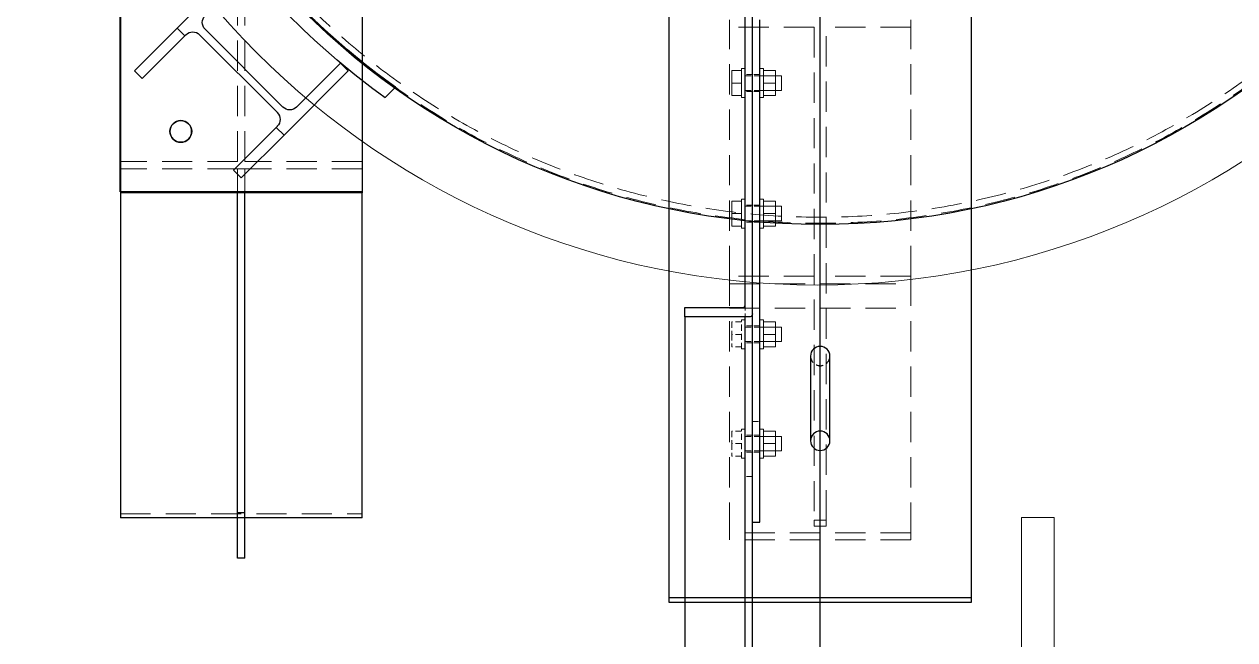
# Model space of a CAD drawing. Header units: millimetres. Extents: x -46397 to 283259, y -8690 to 23983.
# Drawn here: x 121623 to 122625, y -650 to -141 of the extents above; entities that cross this region are included whole.
import ezdxf

# ---------------------------------------------------------------- set-up
doc = ezdxf.new("R2010")
doc.units = ezdxf.units.MM
for name, pattern in [('ACISOTGL', [3, 2, -1]), ('CENTER', [2, 1.25, -0.25, 0.25, -0.25]), ('CENTER2', [1.125, 0.75, -0.125, 0.125, -0.125]), ('HIDDEN', [0.375, 0.25, -0.125]), ('HIDDENX2', [0.75, 0.5, -0.25])]:
    doc.linetypes.add(name, pattern=pattern)
for name, color, linetype, lineweight in [('2-Dashed', 50, 'ACISOTGL', 25), ('3-Centerline', 4, 'CENTER', 5), ('CHUAN NET KHUAT', 4, 'HIDDEN', 0), ('DUONGCHINH', 7, 'Continuous', 25), ('DUONGTAM', 1, 'CENTER', 0)]:
    doc.layers.add(name, color=color, linetype=linetype, lineweight=lineweight)
doc.layers.add('flashshoot', color=7, linetype='Continuous')

# ---------------------------------------------------------------- blocks, each defined once
blk = doc.blocks.new('A$Cda035db7')
at = {"layer": 'DUONGCHINH', "color": 2, "ltscale": 10}
blk.add_line((990, 0), (0, 0), dxfattribs=at)
blk.add_line((990, 0), (0, 0), dxfattribs=at)
blk = doc.blocks.new('A$Cc76405f5')
at = {"color": 2, "linetype": 'Continuous', "lineweight": 0, "ltscale": 10}
for p, q in [((848.1, 193.4), (848.1, 166.6)), ((848.1, 193.4), (1095.3, 193.4)), ((848.1, 166.6), (1065.3, 166.6))]:
    blk.add_line(p, q, dxfattribs=at)
blk = doc.blocks.new('A$Cf01baf33')
at = {"color": 7, "linetype": 'Continuous', "lineweight": 0, "ltscale": 10}
for p, q in [((478.8, -37), (489.2, -37)), ((478.8, -37), (478.8, -47)), ((495.2, -32), (483.2, -32)), ((483.2, -37), (483.2, -32)), ((489.2, -37), (499.5, -37)), ((489.2, -37), (489.2, -47)), ((495.2, -37), (495.2, -32)), ((499.5, -37), (499.5, -47)), ((586.7, -37), (597, -37)), ((586.7, -37), (586.7, -47)), ((603, -32), (591, -32)), ((591, -37), (591, -32)), ((597, -37), (607.4, -37)), ((597, -37), (597, -47)), ((603, -37), (603, -32)), ((607.4, -37), (607.4, -47)), ((686.4, -37), (696.8, -37)), ((686.4, -37), (686.4, -47)), ((702.8, -32), (690.8, -32)), ((690.8, -37), (690.8, -32)), ((696.8, -37), (707.1, -37)), ((696.8, -37), (696.8, -47)), ((702.8, -37), (702.8, -32)), ((707.1, -37), (707.1, -47)), ((776.8, -37), (787.1, -37)), ((776.8, -37), (776.8, -47)), ((793.1, -32), (781.1, -32)), ((781.1, -37), (781.1, -32)), ((787.1, -37), (797.5, -37)), ((787.1, -37), (787.1, -47)), ((793.1, -37), (793.1, -32)), ((797.5, -37), (797.5, -47)), ((477.2, -47), (501.2, -47)), ((477.2, -50), (477.2, -47)), ((501.2, -50), (501.2, -47)), ((585, -47), (609, -47)), ((585, -50), (585, -47)), ((609, -50), (609, -47)), ((684.8, -47), (708.8, -47)), ((684.8, -50), (684.8, -47)), ((708.8, -50), (708.8, -47)), ((775.1, -47), (799.1, -47)), ((775.1, -50), (775.1, -47)), ((799.1, -50), (799.1, -47)), ((477.2, -65), (477.2, -62)), ((501.2, -65), (477.2, -65)), ((478.8, -65), (478.8, -73)), ((489.2, -65), (489.2, -73)), ((499.5, -65), (499.5, -73)), ((501.2, -65), (501.2, -62)), ((585, -65), (585, -62)), ((609, -65), (585, -65)), ((586.7, -65), (586.7, -73)), ((597, -65), (597, -73)), ((607.4, -65), (607.4, -73)), ((609, -65), (609, -62)), ((478.8, -73), (489.2, -73)), ((489.2, -73), (499.5, -73)), ((586.7, -73), (597, -73)), ((597, -73), (607.4, -73))]:
    blk.add_line(p, q, dxfattribs=at)
at = {"color": 4, "linetype": 'HIDDENX2', "lineweight": 0, "ltscale": 10}
for p, q in [((483.2, -37), (483.2, -50)), ((483.2, -62), (483.2, -37)), ((495.2, -37), (495.2, -50)), ((495.2, -62), (495.2, -37)), ((591, -37), (591, -50)), ((591, -62), (591, -37)), ((603, -37), (603, -50)), ((603, -62), (603, -37)), ((690.8, -37), (690.8, -50)), ((690.8, -62), (690.8, -37)), ((702.8, -37), (702.8, -50)), ((702.8, -62), (702.8, -37)), ((781.1, -62), (781.1, -37)), ((781.1, -37), (781.1, -50)), ((793.1, -62), (793.1, -37)), ((793.1, -37), (793.1, -50)), ((482.2, -50), (482.2, -56)), ((496.2, -50), (496.2, -56)), ((590, -50), (590, -56)), ((604, -50), (604, -56)), ((689.8, -50), (689.8, -56)), ((703.8, -50), (703.8, -56)), ((768.7, -56), (768.7, -50)), ((780.1, -50), (780.1, -56)), ((794.1, -50), (794.1, -56)), ((482.2, -56), (482.2, -62)), ((496.2, -56), (496.2, -62)), ((590, -56), (590, -62)), ((604, -56), (604, -62)), ((689.8, -56), (689.8, -62)), ((703.8, -56), (703.8, -62)), ((780.1, -56), (780.1, -62)), ((794.1, -56), (794.1, -62)), ((814.2, -56), (814.2, -62)), ((672.2, -62), (682.3, -62)), ((684.8, -65), (684.8, -62)), ((708.8, -65), (684.8, -65)), ((686.4, -65), (686.4, -73)), ((696.8, -65), (696.8, -73)), ((707.1, -65), (707.1, -73)), ((708.8, -65), (708.8, -62)), ((775.1, -65), (775.1, -62)), ((799.1, -65), (775.1, -65)), ((776.8, -65), (776.8, -73)), ((787.1, -65), (787.1, -73)), ((797.5, -65), (797.5, -73)), ((799.1, -65), (799.1, -62)), ((686.4, -73), (696.8, -73)), ((696.8, -73), (707.1, -73)), ((776.8, -73), (787.1, -73)), ((787.1, -73), (797.5, -73))]:
    blk.add_line(p, q, dxfattribs=at)
at = {"layer": 'DUONGCHINH'}
for p, q in [((852, -50), (436.8, -50)), ((852, -56), (852, -50)), ((679.8, -56), (392.1, -56)), ((1382.3, -56), (679.8, -56)), ((682.3, -58), (682.3, -62)), ((672.2, -62), (392.1, -62)), ((674.7, -112), (674.7, -64)), ((1382.3, -62), (682.3, -62)), ((682.3, -62), (682.3, -112)), ((682.3, -112), (674.7, -112)), ((682.3, -112), (1382.3, -112))]:
    blk.add_line(p, q, dxfattribs=at)
at = {"layer": 'DUONGCHINH', "extrusion": (-2.64943e-16, -1.48896e-15, -1)}
blk.add_ellipse((679.8, -58), major_axis=(2.51, 0), ratio=0.795463, start_param=-1.570796, end_param=0, dxfattribs=at)
at = {"layer": 'DUONGCHINH'}
blk.add_ellipse((672.2, -64), major_axis=(2.51, 0), ratio=0.79546, start_param=0, end_param=1.570796, dxfattribs=at)
blk = doc.blocks.new('A$Cd0a137ae')
at = {"color": 3, "linetype": 'HIDDENX2', "lineweight": 0, "ltscale": 50}
for radius in [605, 600, 600]:
    blk.add_circle((0, 2.3), radius, dxfattribs=at)
at = {"color": 2, "linetype": 'Continuous', "lineweight": 0}
blk.add_arc((0, 2.3), 606, 270, 90, dxfattribs=at)
at = {"layer": 'DUONGCHINH', "color": 2}
blk.add_circle((0, 2.3), 606, dxfattribs=at)
at = {"layer": 'DUONGTAM', "ltscale": 100}
blk.add_line((0, 608.3), (0, -603.7), dxfattribs=at)
blk = doc.blocks.new('A$C87972526')
at = {"color": 5, "linetype": 'Continuous', "lineweight": 0}
blk.add_circle((0, 2.3), 656, dxfattribs=at)
blk = doc.blocks.new('*U1682')
at = {"layer": '3-Centerline', "color": 0, "linetype": 'CENTER2', "ltscale": 30, "transparency": 16777216}
blk.add_line((0, -38.5), (0, 38.5), dxfattribs=at)
blk = doc.blocks.new('*U1681')
for points in [[(-8, -71.1), (-8, -1.1)], [(8, -1.1), (8, -71.1)]]:
    blk.add_lwpolyline(points)
blk.add_circle((0, -71.1), 8)
at = {"extrusion": (2.22045e-16, 4.93038e-32, -1)}
blk.add_arc((0, -1.1), 8, 0, 180, dxfattribs=at)
at = {"layer": '2-Dashed', "ltscale": 3, "extrusion": (2.22045e-16, 4.93038e-32, -1)}
blk.add_arc((0, -1.1), 8, 180, 0, dxfattribs=at)
at = {"layer": '3-Centerline', "linetype": 'CENTER2', "ltscale": 30}
blk.add_blockref('*U1682', (0, -36.1), dxfattribs=at)
blk = doc.blocks.new('SD1-3')
at = {"layer": 'CHUAN NET KHUAT', "ltscale": 100}
for p, q in [((50, 475.3), (50, 481.3)), ((200, 475.3), (200, 481.3)), ((50, 269.7), (50, 475.3)), ((120, 475.3), (50, 475.3)), ((120, 475.3), (120, 67.9)), ((130, 67.9), (130, 475.3)), ((200, 475.3), (130, 475.3)), ((200, 269.7), (200, 475.3)), ((120, 269.7), (50, 269.7)), ((50, 57.5), (50, 269.7)), ((50, 263.3), (200, 263.3)), ((200, 269.7), (130, 269.7)), ((200, 57.5), (200, 269.7)), ((50, 243.3), (200, 243.3)), ((120, 63), (120, 67.9)), ((120, 67.9), (130, 67.9)), ((130, 63), (120, 63)), ((130, 63), (130, 67.9)), ((200, 57.5), (50, 57.5)), ((50, 51.8), (50, 57.5)), ((200, 51.8), (50, 51.8)), ((200, 51.8), (200, 57.5))]:
    blk.add_line(p, q, dxfattribs=at)
at = {"layer": 'DUONGCHINH'}
for p, q in [((0, 3.7), (0, 1833)), ((250, 1833), (250, 3.7)), ((250, 3.7), (0, 3.7)), ((0, 0), (0, 3.7)), ((250, 3.7), (250, 0)), ((250, 0), (0, 0))]:
    blk.add_line(p, q, dxfattribs=at)
at = {"xscale": -0.9999999999999998}
blk.add_blockref('*U1681', (125, 204.7), dxfattribs=at)
blk = doc.blocks.new('SD2-3')
blk.add_circle((50, 319.4), 9)
at = {"layer": 'CHUAN NET KHUAT', "ltscale": 100}
for p, q in [((97, 294.5), (97, 604.2)), ((103, 294.5), (103, 604.2)), ((97, 294.5), (0, 294.5)), ((200, 294.5), (103, 294.5)), ((97, 288.5), (0, 288.5)), ((103, 288.5), (97, 288.5)), ((97, 268.5), (97, 288.5)), ((200, 288.5), (103, 288.5)), ((103, 268.5), (103, 288.5)), ((0, 3.4), (200, 3.4))]:
    blk.add_line(p, q, dxfattribs=at)
at = {"layer": 'DUONGCHINH'}
for p, q in [((0, 1428.5), (0, 268.5)), ((200, 1428.5), (200, 268.5)), ((200, 268.5), (0, 268.5)), ((0, 268.5), (0, 0)), ((97, -33.2), (97, 268.5)), ((103, -33.2), (103, 268.5)), ((200, 0), (200, 268.5)), ((97, 0), (0, 0)), ((103, 4.1), (97, 4.1)), ((103, 0), (97, 0)), ((200, 0), (103, 0)), ((103, -33.2), (97, -33.2))]:
    blk.add_line(p, q, dxfattribs=at)
blk = doc.blocks.new('sd2-4')
at = {"layer": 'DUONGCHINH', "color": 8}
for p, q in [((0, 0), (0, -200)), ((200, 0), (0, 0)), ((200, -92.1), (200, 0)), ((93.6, -18), (100, -11.6)), ((129, -53.3), (93.6, -18)), ((100, -11.6), (135.4, -47)), ((135.4, -47), (129, -53.3)), ((188.4, -100), (135.4, -47)), ((129, -53.3), (129.9, -54.2)), ((129.9, -65.5), (65.5, -129.9)), ((70.1, -134.5), (134.5, -70.1)), ((145.8, -70.1), (182, -106.4)), ((227.6, -86.5), (219, -77.9)), ((11.6, -100), (18, -93.6)), ((47, -135.4), (11.6, -100)), ((18, -93.6), (53.3, -129)), ((182, -106.4), (188.4, -100)), ((53.3, -129), (47, -135.4)), ((54.2, -129.9), (53.3, -129)), ((47, -135.4), (100, -188.4)), ((106.4, -182), (70.1, -145.8)), ((100, -188.4), (106.4, -182)), ((0, -200), (92.1, -200)), ((77.6, -219.3), (86.2, -227.9))]:
    blk.add_line(p, q, dxfattribs=at)
blk.add_circle((50, -50), 9, dxfattribs=at)
for centre, radius, start, end in [((124.2, -59.9), 8, 315, 45), ((140.1, -75.8), 8, 45, 135), ((578.8, -579.1), 617, 125.6727, 144.3273), ((578.8, -579.1), 605, 125.486, 144.514), ((59.9, -124.2), 8, 225, 315), ((75.8, -140.1), 8, 135, 225)]:
    blk.add_arc(centre, radius, start, end, dxfattribs=at)

msp = doc.modelspace()

# ---------------------------------------------------------------- block references
for name, p in [('SD1-3', (122156.61, -618.69, -1.5)), ('SD2-3', (121702.78, -548.85, -1.5)), ('A$C87972526', (122279.28, 297.32, -1.5)), ('A$Cd0a137ae', (122281.61, 297.32, -1.5))]:
    msp.add_blockref(name, p)
at = {"xscale": -1, "rotation": 180}
msp.add_blockref('sd2-4', (121702.77, -279.47, -1.5), dxfattribs=at)
at = {"layer": 'flashshoot', "rotation": 270}
for name in ['A$Cda035db7', 'A$Cf01baf33', 'A$Cc76405f5']:
    msp.add_blockref(name, (122281.61, 299.65, -1.5), dxfattribs=at)

doc.saveas('drawing.dxf')
